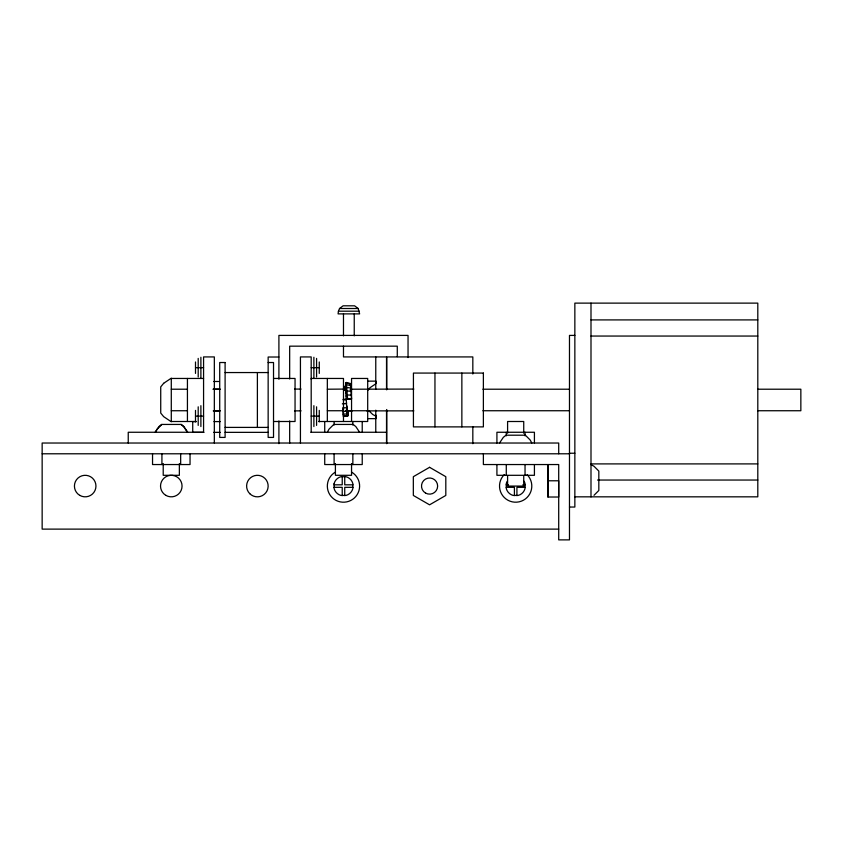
<?xml version="1.0" encoding="UTF-8"?>
<svg xmlns="http://www.w3.org/2000/svg" width="843" height="843" viewBox="0 0 843 843"><rect width="100%" height="100%" fill="white"/><g stroke="black" fill="none" stroke-linecap="round" stroke-linejoin="round"><path stroke-width="1.26" d="M311.193 379.181L311.193 378.454L343.48 378.454L343.48 421.5M343.48 335.841L343.48 313.881M354.239 335.841L354.239 313.881M547.95 497.022L547.95 464.546L547.95 497.022L558.709 497.022L558.709 480.784L547.95 480.784M351.552 398.823L346.283 399.424L351.552 398.823L350.298 383.481L346.252 382.48L344.724 390.309L345.282 388.402M345.641 386.547L346.02 383.059M342.648 409.129L343.491 416.474L347.643 416.157L348.317 411.3M338.422 311.193L338.096 313.881L359.624 313.881L358.18 308.506L354.587 305.809L343.122 305.809L339.539 308.506L338.422 311.193L359.297 311.193M347.874 415.588L347.643 410.32L345.577 410.457M345.072 386.979L346.252 382.48L347.59 398.844M344.903 388.265L345.799 384.756M342.342 403.839L346.505 403.618L345.419 386.979L346.484 383.059L350.519 384.018M345.598 388.265L346.715 384.745L350.73 385.599M350.087 384.018L350.298 383.481M343.491 416.474L343.723 415.894M342.574 407.949L346.736 407.717L346.621 405.641L347.643 416.157L347.474 411.574M345.778 390.309L346.937 387.432L350.941 388.107L350.161 390.024M155.144 432.259L158.937 426.6L161.593 424.44L181.277 424.44L183.922 426.6L187.715 432.259M155.428 432.259L157.051 429.245L161.877 424.44M327.337 432.259L328.949 429.245L333.775 424.44L353.175 424.44L355.83 426.6L359.624 432.259M499.52 443.028L503.313 437.369L505.969 435.199L525.368 435.199L530.184 440.004L531.807 443.028M345.946 392.975L347.168 390.931L351.152 391.352M367.938 390.277L370.109 387.632L375.767 383.839M346.125 396.084L347.4 394.998L351.373 395.135M594.009 495.305L598.825 490.489L598.825 471.089L594.009 466.263L590.996 464.641M343.259 415.894L347.421 415.588L346.8 408.286L346.968 411.226L342.806 411.479M343.027 414.198L347.19 413.913L346.968 410.309M343.154 399.371L346.273 399.213M343.175 399.909L346.304 399.751M339.539 308.506L358.18 308.506M590.996 319.908L757.804 319.908M574.852 335.409L569.478 335.409L569.478 539.878L558.709 539.878L558.709 464.546L483.376 464.546L483.376 453.787M590.996 336.051L757.804 336.051M278.907 357.021L268.148 357.021L268.148 437.422L273.522 437.422L273.522 362.522L268.148 362.522M195.502 367.696L203.574 367.696M311.193 367.696L319.265 367.696M225.102 372.553L268.148 372.553M171.287 378.454L203.574 378.454M273.522 378.454L295.05 378.454L295.05 421.5L273.522 421.5M367.611 381.141L375.978 381.141L375.978 383.491M213.764 381.489L218.653 381.489M171.287 389.213L187.431 389.213M213.247 389.076L219.802 389.076M294.534 389.076L301.088 389.076M327.337 389.213L345.662 389.076M351.552 389.213L413.839 389.076M482.86 389.213L569.478 389.213M757.804 389.213L800.85 389.213L800.85 410.741L757.804 410.741M213.131 389.308L220.371 389.308M171.287 410.741L187.431 410.741M213.953 410.836L220.202 410.836M327.337 410.741L343.48 410.741M347.516 410.741L351.278 410.741M351.552 410.741L367.696 410.741M482.86 410.741L569.478 410.741M213.247 410.868L219.802 410.868M294.534 410.868L301.088 410.868M345.662 410.868L352.216 410.868M366.642 410.868L413.839 410.868M195.502 416.115L203.574 416.115M311.193 416.115L319.265 416.115M367.611 418.644L375.978 418.644L375.978 415.125M171.287 421.5L196.124 421.5M318.643 421.5L367.696 421.5L367.696 378.454L351.552 378.454L351.552 421.5M196.461 421.595L192.72 421.595L192.72 432.354L203.964 432.354M213.953 421.595L220.202 421.595M225.102 427.401L268.148 427.401M310.825 432.259L386.526 432.259M213.595 432.354L220.202 432.354M225.102 432.354L268.148 432.354M569.478 453.239L574.852 453.239M42.15 453.787L569.478 453.787M590.996 463.903L757.804 463.903M597.561 480.046L757.804 480.046M333.944 484.82L342.226 484.82L342.226 476.537M353.017 484.82L344.734 484.82L344.734 476.537M506.127 484.82L508.498 484.82M522.839 484.82L525.2 484.82M333.944 487.328L342.226 487.328L342.226 495.61M353.017 487.328L344.734 487.328L344.734 495.61M506.127 487.328L514.409 487.328L514.409 495.61M525.2 487.328L516.917 487.328L516.917 495.61M574.852 496.833L757.804 496.833L757.804 303.122L574.852 303.122L574.852 507.043L569.478 507.043M558.709 529.119L42.15 529.119L42.15 443.028L558.709 443.028L558.709 453.787M375.767 416.115L372.743 414.503L368.665 410.562M180.992 424.44L183.637 426.6L187.431 432.259M347.643 410.32L348.096 413.934M346.452 402.543L346.736 407.717M590.996 303.122L590.996 496.927M534.42 443.028L534.42 432.259L496.917 432.259L496.917 443.028M534.42 464.546L534.42 475.304L496.917 475.304L496.917 464.546M525.041 432.259L525.041 435.852M525.041 464.546L525.041 475.304M523.735 433.239L523.735 421.5L507.591 421.5L507.591 433.239M523.735 475.631L523.735 486.074L507.591 486.074L507.591 475.631M506.285 432.259L506.285 435.852M506.285 464.546L506.285 475.304M472.828 374.018L472.828 356.926L386.737 356.926L386.737 389.793M472.828 426.59L472.828 443.681M461.859 373.07L461.859 426.885M434.956 373.07L434.956 426.885M408.044 357.58L408.044 335.409L278.907 335.409L278.907 379.202M397.285 356.663L397.285 346.167L289.665 346.167L289.665 378.981M386.737 409.508L386.737 443.681M386.526 389.54L386.526 356.926L343.48 356.926L343.48 346.167M386.526 410.415L386.526 443.028M375.767 356.926L375.767 389.403M375.767 410.183L375.767 432.259M362.227 421.5L362.227 432.259M362.227 453.787L362.227 464.546L324.724 464.546L324.724 453.787M352.848 421.5L352.848 425.083M352.848 453.787L352.848 464.546M351.552 463.566L351.552 475.304L335.409 475.304L335.409 463.566M334.102 421.5L334.102 425.083M334.102 453.787L334.102 464.546M327.337 378.454L327.337 421.5M324.724 421.5L324.724 432.259M319.265 361.974L319.265 373.407M319.265 410.404L319.265 421.837M316.578 358.401L316.578 376.99M316.578 406.821L316.578 425.409M313.881 357.253L313.881 378.128M313.881 405.683L313.881 426.558M311.193 432.259L311.193 356.926L300.435 356.926L300.435 443.028M289.665 420.973L289.665 443.281M278.907 420.942L278.907 443.671M257.389 372.553L257.389 427.401M214.333 443.028L214.333 356.926L203.574 356.926L203.574 432.259L128.241 432.259L128.241 443.028M200.887 357.253L200.887 378.128M200.887 405.683L200.887 426.558M198.2 358.401L198.2 376.99M198.2 406.821L198.2 425.409M195.502 361.974L195.502 373.407M195.502 410.404L195.502 421.837M190.044 453.787L190.044 464.546L152.541 464.546L152.541 453.787M187.431 378.454L187.431 421.5M180.665 453.787L180.665 464.546M179.359 463.566L179.359 475.304L163.215 475.304L163.215 463.566M161.919 453.787L161.919 464.546M527.075 474.651A16.143 16.143 0 0 1 527.075 497.486A16.143 16.143 0 0 1 504.251 497.486A16.143 16.143 0 0 1 504.251 474.651M507.265 481.216A9.705 9.705 0 0 0 506.295 483.555L506.295 488.582A9.705 9.705 0 0 0 513.155 495.442L518.171 495.442A9.705 9.705 0 0 0 525.031 488.582L525.031 483.555A9.705 9.705 0 0 0 524.061 481.216M351.552 472.091A16.143 16.143 0 0 1 355.841 496.443A16.143 16.143 0 0 1 331.109 496.443A16.143 16.143 0 0 1 335.409 472.091M334.113 483.555L334.113 488.582A9.705 9.705 0 0 0 340.962 495.442L345.988 495.442A9.705 9.705 0 0 0 352.848 488.582L352.848 483.555A9.705 9.705 0 0 0 345.988 476.695L340.962 476.695A9.705 9.705 0 0 0 334.113 483.555M163.658 383.302L160.728 386.884L160.728 413.07L163.658 416.642L171.287 421.774L171.287 378.18L163.658 383.302M429.572 467.317L413.333 476.695L413.333 495.442L429.572 504.82L445.81 495.442L445.81 476.695L429.572 467.317M225.102 362.522L219.717 362.522L219.717 437.422L225.102 437.422L225.102 362.522M483.376 373.07L413.428 373.07L413.428 426.885L483.376 426.885L483.376 373.07M165.913 495.389A10.759 10.759 0 0 0 182.056 486.074A10.759 10.759 0 0 0 165.913 476.748A10.759 10.759 0 0 0 165.913 495.389M79.811 495.389A10.759 10.759 0 0 0 95.954 486.074A10.759 10.759 0 0 0 79.811 476.748A10.759 10.759 0 0 0 79.811 495.389M249.77 493.682A10.759 10.759 0 0 0 267.779 488.856A10.759 10.759 0 0 0 254.597 475.673A10.759 10.759 0 0 0 249.77 493.682M425.536 493.06A8.072 8.072 0 0 0 437.643 486.074A8.072 8.072 0 0 0 425.536 479.077A8.072 8.072 0 0 0 425.536 493.06"/></g></svg>
